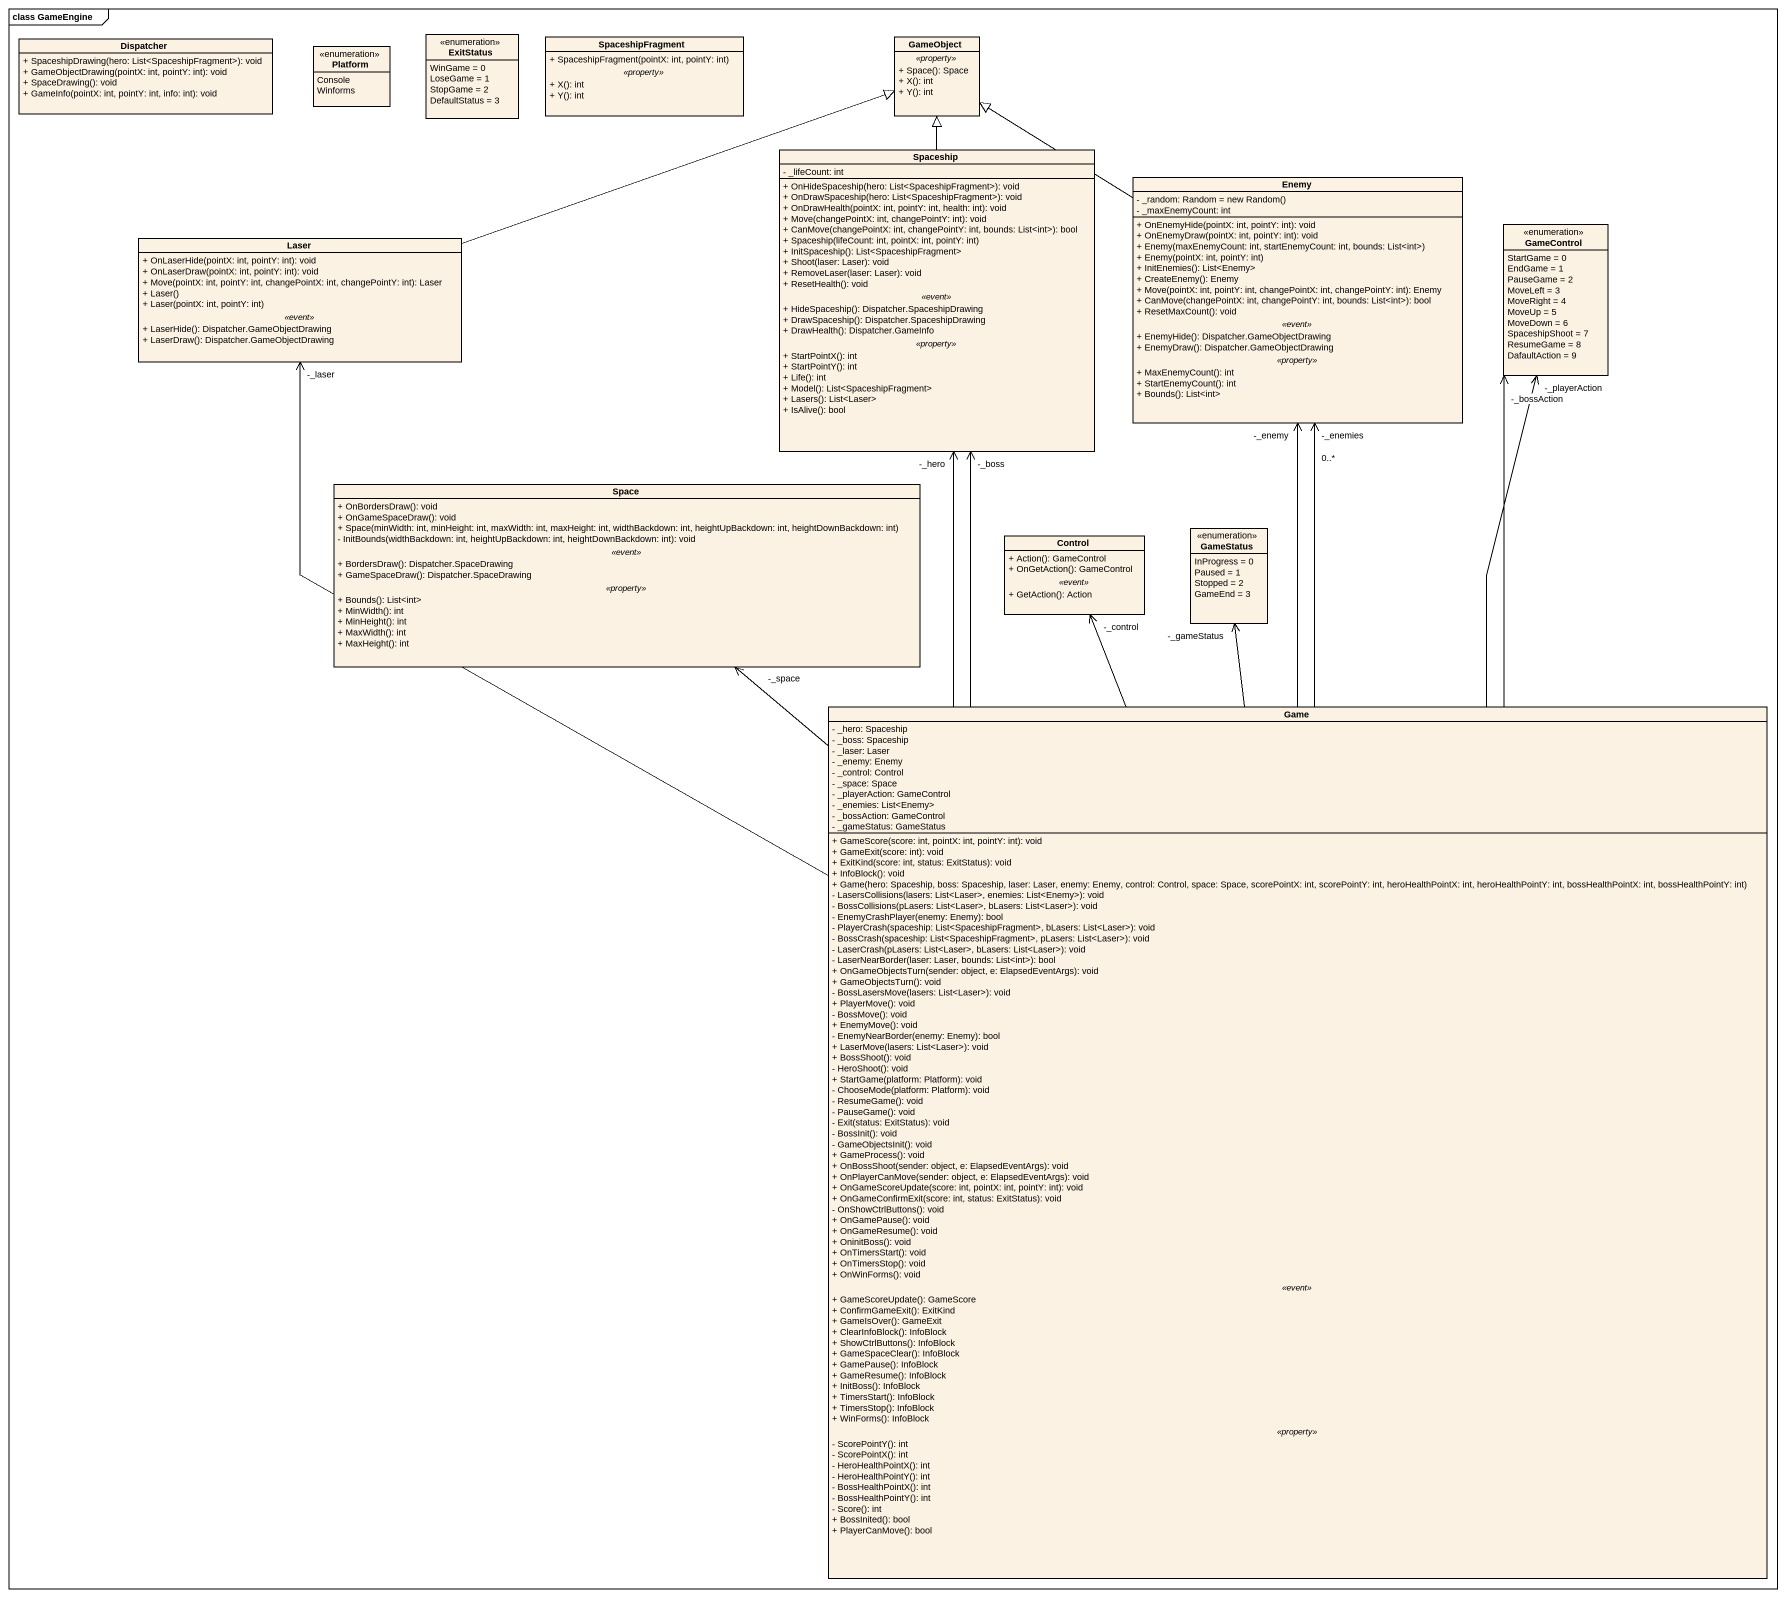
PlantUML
@startuml
mainframe class GameEngine
hide circle
hide empty members
skinparam classAttributeIconSize 0
class Dispatcher {
  + SpaceshipDrawing(hero: List<SpaceshipFragment>): void
  + GameObjectDrawing(pointX: int, pointY: int): void
  + SpaceDrawing(): void
  + GameInfo(pointX: int, pointY: int, info: int): void
}
enum Platform {
  Console
  Winforms
}
enum ExitStatus {
  WinGame = 0
  LoseGame = 1
  StopGame = 2
  DefaultStatus = 3
}
class SpaceshipFragment {
  + SpaceshipFragment(pointX: int, pointY: int)
  .. <<property>> ..
  + X(): int
  + Y(): int
}
class GameObject {
  .. <<property>> ..
  + Space(): Space
  + X(): int
  + Y(): int
}
class Spaceship {
  - _lifeCount: int
  --
  + OnHideSpaceship(hero: List<SpaceshipFragment>): void
  + OnDrawSpaceship(hero: List<SpaceshipFragment>): void
  + OnDrawHealth(pointX: int, pointY: int, health: int): void
  + Move(changePointX: int, changePointY: int): void
  + CanMove(changePointX: int, changePointY: int, bounds: List<int>): bool
  + Spaceship(lifeCount: int, pointX: int, pointY: int)
  + InitSpaceship(): List<SpaceshipFragment>
  + Shoot(laser: Laser): void
  + RemoveLaser(laser: Laser): void
  + ResetHealth(): void
  .. <<event>> ..
  + HideSpaceship(): Dispatcher.SpaceshipDrawing
  + DrawSpaceship(): Dispatcher.SpaceshipDrawing
  + DrawHealth(): Dispatcher.GameInfo
  .. <<property>> ..
  + StartPointX(): int
  + StartPointY(): int
  + Life(): int
  + Model(): List<SpaceshipFragment>
  + Lasers(): List<Laser>
  + IsAlive(): bool
}
class Enemy {
  {field} - _random: Random = new Random()
  - _maxEnemyCount: int
  --
  + OnEnemyHide(pointX: int, pointY: int): void
  + OnEnemyDraw(pointX: int, pointY: int): void
  + Enemy(maxEnemyCount: int, startEnemyCount: int, bounds: List<int>)
  + Enemy(pointX: int, pointY: int)
  + InitEnemies(): List<Enemy>
  + CreateEnemy(): Enemy
  + Move(pointX: int, pointY: int, changePointX: int, changePointY: int): Enemy
  + CanMove(changePointX: int, changePointY: int, bounds: List<int>): bool
  + ResetMaxCount(): void
  .. <<event>> ..
  + EnemyHide(): Dispatcher.GameObjectDrawing
  + EnemyDraw(): Dispatcher.GameObjectDrawing
  .. <<property>> ..
  + MaxEnemyCount(): int
  + StartEnemyCount(): int
  + Bounds(): List<int>
}
class Laser {
  + OnLaserHide(pointX: int, pointY: int): void
  + OnLaserDraw(pointX: int, pointY: int): void
  + Move(pointX: int, pointY: int, changePointX: int, changePointY: int): Laser
  + Laser()
  + Laser(pointX: int, pointY: int)
  .. <<event>> ..
  + LaserHide(): Dispatcher.GameObjectDrawing
  + LaserDraw(): Dispatcher.GameObjectDrawing
}
enum GameControl {
  StartGame = 0
  EndGame = 1
  PauseGame = 2
  MoveLeft = 3
  MoveRight = 4
  MoveUp = 5
  MoveDown = 6
  SpaceshipShoot = 7
  ResumeGame = 8
  DafaultAction = 9
}
class Space {
  + OnBordersDraw(): void
  + OnGameSpaceDraw(): void
  + Space(minWidth: int, minHeight: int, maxWidth: int, maxHeight: int, widthBackdown: int, heightUpBackdown: int, heightDownBackdown: int)
  - InitBounds(widthBackdown: int, heightUpBackdown: int, heightDownBackdown: int): void
  .. <<event>> ..
  + BordersDraw(): Dispatcher.SpaceDrawing
  + GameSpaceDraw(): Dispatcher.SpaceDrawing
  .. <<property>> ..
  + Bounds(): List<int>
  + MinWidth(): int
  + MinHeight(): int
  + MaxWidth(): int
  + MaxHeight(): int
}
enum GameStatus {
  InProgress = 0
  Paused = 1
  Stopped = 2
  GameEnd = 3
}
class "Control" as Control_ {
  + Action(): GameControl
  + OnGetAction(): GameControl
  .. <<event>> ..
  + GetAction(): Action
}
class Game {
  - _hero: Spaceship
  - _boss: Spaceship
  - _laser: Laser
  - _enemy: Enemy
  - _control: Control
  - _space: Space
  - _playerAction: GameControl
  - _enemies: List<Enemy>
  - _bossAction: GameControl
  - _gameStatus: GameStatus
  --
  + GameScore(score: int, pointX: int, pointY: int): void
  + GameExit(score: int): void
  + ExitKind(score: int, status: ExitStatus): void
  + InfoBlock(): void
  + Game(hero: Spaceship, boss: Spaceship, laser: Laser, enemy: Enemy, control: Control, space: Space, scorePointX: int, scorePointY: int, heroHealthPointX: int, heroHealthPointY: int, bossHealthPointX: int, bossHealthPointY: int)
  - LasersCollisions(lasers: List<Laser>, enemies: List<Enemy>): void
  - BossCollisions(pLasers: List<Laser>, bLasers: List<Laser>): void
  - EnemyCrashPlayer(enemy: Enemy): bool
  - PlayerCrash(spaceship: List<SpaceshipFragment>, bLasers: List<Laser>): void
  - BossCrash(spaceship: List<SpaceshipFragment>, pLasers: List<Laser>): void
  - LaserCrash(pLasers: List<Laser>, bLasers: List<Laser>): void
  - LaserNearBorder(laser: Laser, bounds: List<int>): bool
  + OnGameObjectsTurn(sender: object, e: ElapsedEventArgs): void
  + GameObjectsTurn(): void
  - BossLasersMove(lasers: List<Laser>): void
  + PlayerMove(): void
  - BossMove(): void
  + EnemyMove(): void
  - EnemyNearBorder(enemy: Enemy): bool
  + LaserMove(lasers: List<Laser>): void
  + BossShoot(): void
  - HeroShoot(): void
  + StartGame(platform: Platform): void
  - ChooseMode(platform: Platform): void
  - ResumeGame(): void
  - PauseGame(): void
  - Exit(status: ExitStatus): void
  - BossInit(): void
  - GameObjectsInit(): void
  + GameProcess(): void
  + OnBossShoot(sender: object, e: ElapsedEventArgs): void
  + OnPlayerCanMove(sender: object, e: ElapsedEventArgs): void
  + OnGameScoreUpdate(score: int, pointX: int, pointY: int): void
  + OnGameConfirmExit(score: int, status: ExitStatus): void
  - OnShowCtrlButtons(): void
  + OnGamePause(): void
  + OnGameResume(): void
  + OninitBoss(): void
  + OnTimersStart(): void
  + OnTimersStop(): void
  + OnWinForms(): void
  .. <<event>> ..
  + GameScoreUpdate(): GameScore
  + ConfirmGameExit(): ExitKind
  + GameIsOver(): GameExit
  + ClearInfoBlock(): InfoBlock
  + ShowCtrlButtons(): InfoBlock
  + GameSpaceClear(): InfoBlock
  + GamePause(): InfoBlock
  + GameResume(): InfoBlock
  + InitBoss(): InfoBlock
  + TimersStart(): InfoBlock
  + TimersStop(): InfoBlock
  + WinForms(): InfoBlock
  .. <<property>> ..
  - ScorePointY(): int
  - ScorePointX(): int
  - HeroHealthPointX(): int
  - HeroHealthPointY(): int
  - BossHealthPointX(): int
  - BossHealthPointY(): int
  - Score(): int
  + BossInited(): bool
  + PlayerCanMove(): bool
}
Spaceship -up-|> GameObject
Enemy -up-|> GameObject
Laser -right-|> GameObject
Game -up-> "-_hero" Spaceship
Game -up-> "-_boss" Spaceship
Game -up-> "-_enemies\n0..*" Enemy
Game -up-> "-_enemy" Enemy
Game -up-> "-_laser" Laser
Game -up-> "-_playerAction" GameControl
Game -up-> "-_bossAction" GameControl
Game -up-> "-_space" Space
Game -up-> "-_gameStatus" GameStatus
Game -up-> "-_control" Control_
@enduml
